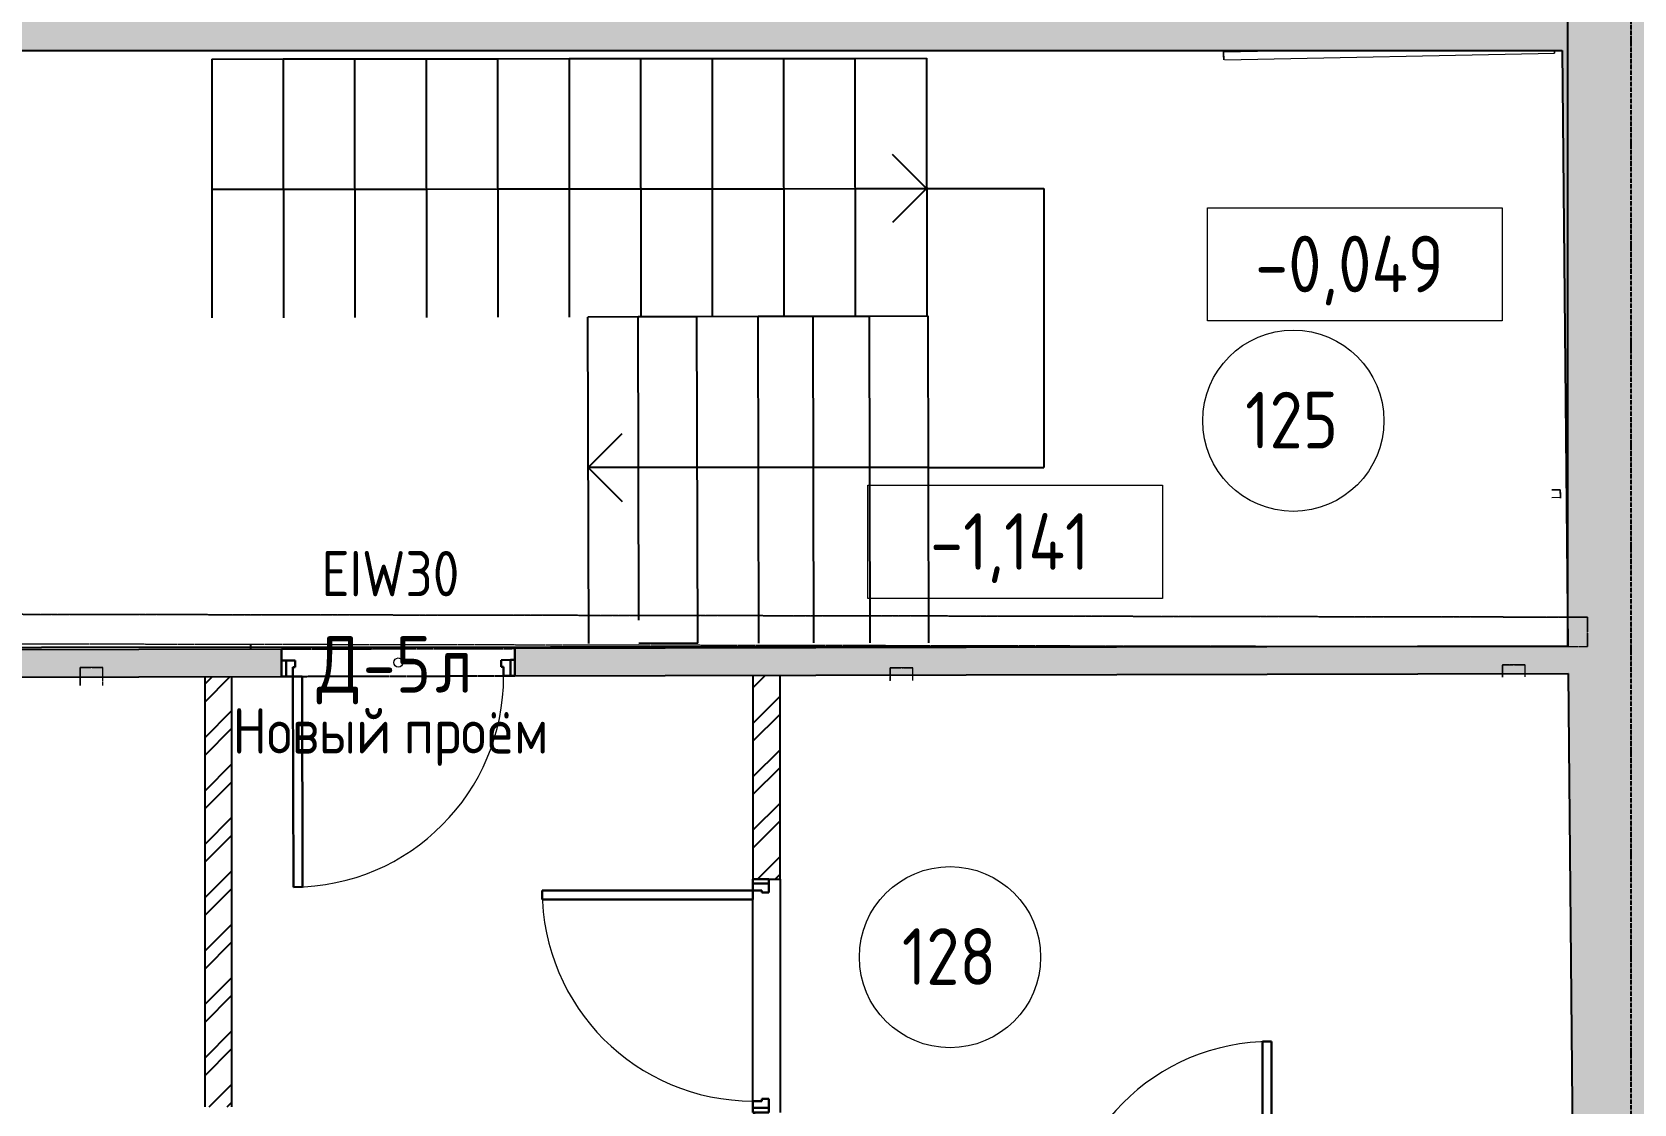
# Model space of a CAD drawing. Header units: millimetres. Extents: x -129048 to 476301, y -5853 to 215316.
# Drawn here: x 31950 to 39022, y 15773 to 20505 of the extents above; entities that cross this region are included whole.
import ezdxf

# ---------------------------------------------------------------- set-up
doc = ezdxf.new("R2010")
doc.units = ezdxf.units.MM
for name, pattern in [('ADSK_Линия сетки', [25, 20, -2.5, 0, -2.5]), ('ADSK_Сверху', [4.5, 3, -1.5]), ('ADSK_Снесено', [4.5, 3, -1.5])]:
    doc.linetypes.add(name, pattern=pattern)
for name, color, linetype, lineweight in [('Аннотация', 7, 'Continuous', 9), ('Двери', 251, 'Continuous', 18), ('Каркас', 7, 'Continuous', 18), ('Лестницы', 7, 'Continuous', 18), ('Марки дверей', 7, 'Continuous', 20), ('Марки помещений', 7, 'Continuous', 20), ('Отметки', 7, 'Continuous', 9), ('Стрелки вверх', 7, 'Continuous', 18)]:
    doc.layers.add(name, color=color, linetype=linetype, lineweight=lineweight)
for name, color, linetype, lineweight, true_color in [('Линии', 7, 'Continuous', 9, 0x00a600), ('Стены внутренние', 5, 'Continuous', 18, 0x0000ff), ('Стены наружные', 1, 'ADSK_Снесено', 18, 0xff0000)]:
    doc.layers.add(name, color=color, linetype=linetype, lineweight=lineweight, true_color=true_color)
doc.styles.add('GOST Common_1', font='GOST Common_0.ttf', dxfattribs={"width": 0.9, "height": 200})
doc.styles.add('GOST Common_2', font='GOST Common_0.ttf', dxfattribs={"width": 0.9, "height": 250})
pattern_1 = [(45, (0, 0), (-117.8655, 117.8655), []), (45, (78.58, 0), (-117.8655, 117.8655), [])]

# ---------------------------------------------------------------- blocks, each defined once
blk = doc.blocks.new('Типовая двутавровая балка _АСТО 20-93_ Балки - 100х200мм-V3-01 План 1-го этажа маркировочный')
at = {"layer": 'Каркас', "color": 253, "linetype": 'ADSK_Сверху', "true_color": 0xaaaaaa}
for p, q in [((-2169.5, 50), (-2169.5, -50)), ((-2169.5, 50), (-2083.6, 50)), ((-2083.6, 3), (-2169.5, 3)), ((2089.5, 50), (2169.5, 50)), ((2169.5, -50), (2169.5, 50)), ((-2083.6, -3), (-2169.5, -3)), ((-2169.5, -50), (-2083.6, -50)), ((2090.1, -50), (2169.5, -50))]:
    blk.add_line(p, q, dxfattribs=at)
at = {"layer": 'Каркас', "color": 9, "linetype": 'ADSK_Сверху', "true_color": 0xb9b9b9}
for p, q in [((-2169.5, 3.4), (-2169.5, 50)), ((-2169.5, 50), (-2083.6, 50)), ((-2169.5, -50), (-2169.5, -3.4)), ((-2169.5, -50), (-2083.6, -50))]:
    blk.add_line(p, q, dxfattribs=at)
at = {"layer": 'Каркас', "color": 253, "linetype": 'ADSK_Сверху', "true_color": 0xb2b2b2}
for p, q in [((-2169.5, 50), (-2169.5, 15)), ((-2169.5, 15), (-2169.5, 50)), ((-2083.6, 50), (-2169.5, 50)), ((-2169.5, 50), (-2083.6, 50)), ((-2169.5, 3), (-2169.5, 15)), ((-2169.5, 3), (-2169.5, 15)), ((-2169.5, -3), (-2169.5, 3)), ((2169.5, 50), (2089.5, 50)), ((2169.5, 50), (2169.5, 15)), ((2169.5, 15), (2169.5, 3)), ((-2169.5, -15), (-2169.5, -3)), ((-2169.5, -15), (-2169.5, -3)), ((-2169.5, -50), (-2169.5, -15)), ((-2169.5, -15), (-2169.5, -50)), ((-2169.5, -50), (-2083.6, -50)), ((-2169.5, -50), (-2083.6, -50)), ((2090.1, -50), (2169.5, -50)), ((2169.5, -3), (2169.5, -15)), ((2169.5, -15), (2169.5, -50))]:
    blk.add_line(p, q, dxfattribs=at)
blk = doc.blocks.new('Типовая двутавровая балка _АСТО 20-93_ Балки - 100х200мм-V4-01 План 1-го этажа маркировочный')
at = {"layer": 'Каркас', "color": 253, "linetype": 'ADSK_Сверху', "true_color": 0xaaaaaa}
for p, q in [((-2169.5, 50), (-2169.5, -50)), ((-2169.5, 50), (-2096, 50)), ((-2096.2, 3), (-2169.5, 3)), ((2111.8, 50), (2169.5, 50)), ((2169.5, -50), (2169.5, 50)), ((-2096.2, -3), (-2169.5, -3)), ((-2169.5, -50), (-2096.4, -50)), ((2112.4, -50), (2169.5, -50))]:
    blk.add_line(p, q, dxfattribs=at)
at = {"layer": 'Каркас', "color": 9, "linetype": 'ADSK_Сверху', "true_color": 0xb9b9b9}
for p, q in [((-2169.5, 3.4), (-2169.5, 50)), ((-2169.5, 50), (-2096, 50)), ((-2169.5, -50), (-2169.5, -3.4)), ((-2169.5, -50), (-2096.4, -50))]:
    blk.add_line(p, q, dxfattribs=at)
at = {"layer": 'Каркас', "color": 253, "linetype": 'ADSK_Сверху', "true_color": 0xb2b2b2}
for p, q in [((-2169.5, 50), (-2169.5, 15)), ((-2169.5, 15), (-2169.5, 50)), ((-2096, 50), (-2169.5, 50)), ((-2169.5, 50), (-2096, 50)), ((-2169.5, 3), (-2169.5, 15)), ((-2169.5, 3), (-2169.5, 15)), ((-2169.5, -3), (-2169.5, 3)), ((2169.5, 50), (2111.8, 50)), ((2169.5, 50), (2169.5, 15)), ((2169.5, 15), (2169.5, 3)), ((-2169.5, -15), (-2169.5, -3)), ((-2169.5, -15), (-2169.5, -3)), ((-2169.5, -50), (-2169.5, -15)), ((-2169.5, -15), (-2169.5, -50)), ((-2169.5, -50), (-2096.4, -50)), ((-2169.5, -50), (-2096.4, -50)), ((2112.4, -50), (2169.5, -50)), ((2169.5, -3), (2169.5, -15)), ((2169.5, -15), (2169.5, -50))]:
    blk.add_line(p, q, dxfattribs=at)
blk = doc.blocks.new('Типовая двутавровая балка _АСТО 20-93_ Балки - 100х200мм-V5-01 План 1-го этажа маркировочный')
at = {"layer": 'Каркас', "color": 253, "linetype": 'ADSK_Сверху', "true_color": 0xaaaaaa}
for p, q in [((-2169.5, 50), (-2169.5, -50)), ((-2169.5, 50), (-2121.1, 50)), ((-2121.3, 3), (-2169.5, 3)), ((2114.9, 50), (2169.5, 50)), ((2169.5, -50), (2169.5, 50)), ((-2121.4, -3), (-2169.5, -3)), ((-2169.5, -50), (-2121.6, -50)), ((2115.5, -50), (2169.5, -50))]:
    blk.add_line(p, q, dxfattribs=at)
at = {"layer": 'Каркас', "color": 9, "linetype": 'ADSK_Сверху', "true_color": 0xb9b9b9}
for p, q in [((-2169.5, 3.4), (-2169.5, 50)), ((-2169.5, 50), (-2121.1, 50)), ((-2169.5, -50), (-2169.5, -3.4)), ((-2169.5, -50), (-2121.6, -50))]:
    blk.add_line(p, q, dxfattribs=at)
at = {"layer": 'Каркас', "color": 253, "linetype": 'ADSK_Сверху', "true_color": 0xb2b2b2}
for p, q in [((-2169.5, 50), (-2169.5, 15)), ((-2169.5, 15), (-2169.5, 50)), ((-2121.1, 50), (-2169.5, 50)), ((-2169.5, 50), (-2121.1, 50)), ((-2169.5, 3), (-2169.5, 15)), ((-2169.5, 3), (-2169.5, 15)), ((-2169.5, -3), (-2169.5, 3)), ((2169.5, 50), (2114.9, 50)), ((2169.5, 50), (2169.5, 15)), ((2169.5, 15), (2169.5, 3)), ((-2169.5, -15), (-2169.5, -3)), ((-2169.5, -15), (-2169.5, -3)), ((-2169.5, -50), (-2169.5, -15)), ((-2169.5, -15), (-2169.5, -50)), ((-2169.5, -50), (-2121.6, -50)), ((-2169.5, -50), (-2121.6, -50)), ((2115.5, -50), (2169.5, -50)), ((2169.5, -3), (2169.5, -15)), ((2169.5, -15), (2169.5, -50))]:
    blk.add_line(p, q, dxfattribs=at)
blk = doc.blocks.new('Типовая двутавровая балка _АСТО 20-93_ Балки - 130х360мм-840536-01 План 1-го этажа маркировочный')
at = {"layer": 'Каркас', "color": 253, "linetype": 'ADSK_Сверху', "true_color": 0xb2b2b2}
for p, q in [((3794, 67.5), (-3794, 67.5)), ((3794, 67.5), (3794, 15)), ((3794, 15), (3794, 67.5)), ((3794, 15), (3794, 3)), ((3794, 15), (3794, 12.2)), ((-3794, -62.5), (3794, -62.5)), ((3794, -3), (3794, -15)), ((3794, -15), (3794, -62.5))]:
    blk.add_line(p, q, dxfattribs=at)
at = {"layer": 'Каркас', "color": 253, "linetype": 'ADSK_Сверху', "true_color": 0xaaaaaa}
for p, q in [((-3794, 67.5), (3794, 67.5)), ((3794, -62.5), (3794, 67.5)), ((-3794, -62.5), (3794, -62.5))]:
    blk.add_line(p, q, dxfattribs=at)
at = {"layer": 'Каркас', "color": 9, "linetype": 'ADSK_Сверху', "true_color": 0xb9b9b9}
blk.add_line((3794, 67.5), (3794, 12.5), dxfattribs=at)
blk = doc.blocks.new('Типовая двутавровая балка _АСТО 20-93_ Балки - 75х140мм-790341-01 План 1-го этажа маркировочный')
at = {"layer": 'Линии', "color": 8, "lineweight": 18, "true_color": 0x808080}
for p, q in [((736.5, 3), (698.4, 3)), ((698.7, 37.5), (736.5, 37.5)), ((736.5, 37.5), (736.5, 0))]:
    blk.add_line(p, q, dxfattribs=at)
at = {"layer": 'Линии', "color": 252, "lineweight": 18, "true_color": 0x8c8c8c}
for p, q in [((736.5, 37.5), (698.7, 37.5)), ((698.7, 37.5), (736.5, 37.5)), ((736.5, 37.5), (736.5, 15)), ((736.5, 15), (736.5, 37.5)), ((736.5, 15), (736.5, 3)), ((736.5, 15), (736.5, 3)), ((736.5, 0), (736.5, 3))]:
    blk.add_line(p, q, dxfattribs=at)
at = {"layer": 'Линии', "color": 252, "lineweight": 18, "true_color": 0x979797}
for p in [(698.7, 37.5), (736.5, 3.4)]:
    blk.add_line(p, (736.5, 37.5), dxfattribs=at)
blk = doc.blocks.new('Типовая двутавровая балка _АСТО 20-93_ Балки - 75х140мм-790745-01 План 1-го этажа маркировочный')
at = {"layer": 'Линии', "color": 252, "lineweight": 18, "true_color": 0x979797}
for p, q in [((-730, 4.6), (-730, 3)), ((-730, -3), (-730, -37.4)), ((-725.2, -37.5), (730, -37.5)), ((730, -37.5), (730, -24.8))]:
    blk.add_line(p, q, dxfattribs=at)
at = {"layer": 'Линии', "color": 8, "lineweight": 18, "true_color": 0x808080}
for p, q in [((-730, -37.4), (-730, 4.6)), ((-652.2, 3), (-730, 3)), ((-354.1, -3), (-730, -3)), ((-725.2, -37.5), (730, -37.5)), ((730, -24.8), (730, -37.5))]:
    blk.add_line(p, q, dxfattribs=at)
at = {"layer": 'Линии', "color": 252, "lineweight": 18, "true_color": 0x8c8c8c}
for p, q in [((-730, 3), (-730, 3.7)), ((-730, 3), (-730, 3.7)), ((-730, 3), (-730, -3)), ((-730, -15), (-730, -3)), ((-730, -15), (-730, -3)), ((-730, -37.4), (-730, -15)), ((-730, -15), (-730, -37.4)), ((-725.2, -37.5), (730, -37.5)), ((-725.2, -37.5), (730, -37.5)), ((730, -37.5), (730, -24.8)), ((730, -24.8), (730, -37.5))]:
    blk.add_line(p, q, dxfattribs=at)
blk = doc.blocks.new('AC_Дверь_Однопольная - Д-18л 1030х2200h-2319665-01 План 1-го этажа маркировочный')
at = {"layer": 'Двери', "lineweight": 30}
for p, q in [((465, 990), (425, 990)), ((425, 990), (425, 60)), ((465, 60), (465, 990)), ((-495, 60), (-515, 60)), ((-515, 60), (-515, -10)), ((-465, 60), (-495, 60)), ((-495, 60), (-495, -10)), ((-495, -10), (-495, 60)), ((-465, 20), (-465, 60)), ((-455, 20), (-465, 20)), ((-455, -10), (-455, 20)), ((425, 60), (465, 60)), ((465, 20), (455, 20)), ((455, 20), (455, -10)), ((495, 60), (465, 60)), ((465, 60), (465, 20)), ((495, -10), (495, 60)), ((515, 60), (495, 60)), ((495, 60), (495, -10)), ((515, -10), (515, 60)), ((-515, -10), (-495, -10)), ((-495, -10), (-455, -10)), ((455, -10), (495, -10)), ((495, -10), (515, -10))]:
    blk.add_line(p, q, dxfattribs=at)
at = {"layer": 'Двери'}
blk.add_arc((465, 60), 930, 90, 180, dxfattribs=at)
blk = doc.blocks.new('AC_Дверь_Однопольная - Д-5л 1030х2200h-1983131-01 План 1-го этажа маркировочный')
at = {"layer": 'Двери', "lineweight": 30}
for p, q in [((465, 990), (425, 990)), ((425, 990), (425, 60)), ((465, 60), (465, 990)), ((-495, 60), (-515, 60)), ((-515, 60), (-515, -10)), ((-465, 60), (-495, 60)), ((-495, 60), (-495, -10)), ((-495, -10), (-495, 60)), ((-465, 20), (-465, 60)), ((-455, 20), (-465, 20)), ((-455, -10), (-455, 20)), ((425, 60), (465, 60)), ((465, 20), (455, 20)), ((455, 20), (455, -10)), ((495, 60), (465, 60)), ((465, 60), (465, 20)), ((495, -10), (495, 60)), ((515, 60), (495, 60)), ((495, 60), (495, -10)), ((515, -10), (515, 60)), ((-515, -10), (-495, -10)), ((-495, -10), (-455, -10)), ((455, -10), (495, -10)), ((495, -10), (515, -10))]:
    blk.add_line(p, q, dxfattribs=at)
at = {"layer": 'Двери'}
blk.add_arc((465, 60), 930, 90, 180, dxfattribs=at)
blk = doc.blocks.new('AC_Дверь_Однопольная - Д-19л 1030х2200h-2319549-01 План 1-го этажа маркировочный')
at = {"layer": 'Двери', "lineweight": 30}
for p, q in [((465, 990), (425, 990)), ((425, 990), (425, 60)), ((465, 60), (465, 990)), ((-495, 60), (-515, 60)), ((-515, 60), (-515, -10)), ((-465, 60), (-495, 60)), ((-495, 60), (-495, -10)), ((-495, -10), (-495, 60)), ((-465, 20), (-465, 60)), ((-455, 20), (-465, 20)), ((-455, -10), (-455, 20)), ((425, 60), (465, 60)), ((465, 20), (455, 20)), ((455, 20), (455, -10)), ((495, 60), (465, 60)), ((465, 60), (465, 20)), ((495, -10), (495, 60)), ((515, 60), (495, 60)), ((495, 60), (495, -10)), ((515, -10), (515, 60)), ((-515, -10), (-495, -10)), ((-495, -10), (-455, -10)), ((455, -10), (495, -10)), ((495, -10), (515, -10))]:
    blk.add_line(p, q, dxfattribs=at)
at = {"layer": 'Двери'}
blk.add_arc((465, 60), 930, 90, 180, dxfattribs=at)
blk = doc.blocks.new('ADSK_Марка_Помещение_ОдноЗначение - Номер-247393-01 План 1-го этажа маркировочный')
at = {"layer": 'Марки помещений'}
blk.add_circle((0, 0), 4, dxfattribs=at)
blk = doc.blocks.new('ADSK_Марка_Дверь - Марка типа и комментарии-2020407-01 План 1-го этажа маркировочный')
at = {"layer": 'Марки дверей', "lineweight": 9}
blk.add_circle((0, 0), 0.2, dxfattribs=at)
blk = doc.blocks.new('Высотные отметки - Рамка-5093-01 План 1-го этажа маркировочный')
at = {"layer": 'Аннотация', "lineweight": 20}
for p, q in [((-6.5, 0), (-6.5, 5)), ((-6.5, 5), (6.5, 5)), ((6.5, 5), (6.5, 0)), ((6.5, 0), (-6.5, 0))]:
    blk.add_line(p, q, dxfattribs=at)

msp = doc.modelspace()

# ---------------------------------------------------------------- hatches: boundary and pattern name
at = {"layer": 'Стены внутренние', "lineweight": 25, "true_color": 0x636466}
msp.add_hatch(color=251, dxfattribs=at).paths.add_polyline_path([(38780.55074, 12484.2784), (39290.5273, 12489.16752), (39214.53835, 20424.05859), (38704.51496, 20424.05859), (38780.51674, 12487.82891)])
h = msp.add_hatch(color=251, dxfattribs=at)
h.paths.add_polyline_path([(31352.4971, 17656.34143), (33051.92388, 17660.36279), (33051.63992, 17780.36246), (31352.35512, 17776.34143), (31352.44831, 17676.95895)])
h.paths.add_polyline_path([(34081.92099, 17662.80008), (38730.85297, 17673.80086), (38729.7038, 17793.79848), (34081.63704, 17782.79974), (34081.75535, 17732.79988)])
h = msp.add_hatch(dxfattribs=at)
h.set_pattern_fill('FP_2', color=251, style=0, pattern_type=2)
h.set_pattern_definition(pattern_1)
h.paths.add_polyline_path([(32832.37159, 13541.64663), (32832.37159, 14729.84326), (32712.37159, 14729.84326), (32712.37159, 13541.99207)])
h.paths.add_polyline_path([(32832.37159, 15759.84326), (32832.37159, 17659.84326), (32712.37159, 17659.55931), (32712.37159, 15759.84326), (32762.37159, 15759.84326)])
h = msp.add_hatch(dxfattribs=at)
h.set_pattern_fill('FP_2', color=251, style=0, pattern_type=2)
h.set_pattern_definition(pattern_1)
h.paths.add_polyline_path([(35252.37155, 13534.6802), (35252.37155, 15735.56972), (35132.37155, 15735.56972), (35132.37155, 13535.02564), (35230.51674, 13534.74311)])
h.paths.add_polyline_path([(35132.37155, 16765.56972), (35252.37155, 16765.56972), (35252.37155, 17665.56972), (35132.37155, 17665.28576), (35132.37155, 16924.19662)])
at = {"layer": 'Стены наружные', "linetype": 'Continuous', "lineweight": 25, "true_color": 0x636466}
h = msp.add_hatch(color=251, dxfattribs=at)
h.paths.add_polyline_path([(46339.85223, 20424.05859), (46543.2121, 20424.05859), (46543.2121, 20934.05859), (45391.97654, 20934.05859), (45391.97654, 20424.05859), (45636.36955, 20424.05859)])
h.paths.add_polyline_path([(42686.55222, 20424.05859), (43576.97654, 20424.05859), (43576.97654, 20934.05859), (41597.58202, 20934.05859), (41597.58202, 20424.05859), (42515.94285, 20424.62343), (42630.33859, 20425.47813), (42630.3492, 20424.05859)])
h.paths.add_polyline_path([(39192.84818, 20424.05859), (39867.58202, 20424.05859), (39867.58202, 20934.05859), (30807.01602, 20934.05859), (30807.01602, 20424.05859), (38947.96606, 20424.05859)])

# ---------------------------------------------------------------- linework, layer by layer
at = {"linetype": 'ADSK_Линия сетки', "lineweight": 25}
msp.add_line((39009.91035, -4984.78696), (39009.91035, 21668.8012), dxfattribs=at)
at = {"color": 251, "lineweight": 25, "true_color": 0x636466}
msp.add_lwpolyline([(11305.23612, 20918.63165), (11305.23612, 17842.18437), (18515.92029, 17781.12051), (38729.7038, 17793.79848), (38729.7038, 20934.05859), (31317.01602, 20934.05859), (31317.01602, 43525.12698), (18455.83536, 43525.12698), (18455.83536, 20918.63165), (11305.23612, 20918.63165)], dxfattribs=at)
at = {"layer": 'Лестницы', "color": 251, "lineweight": 25, "true_color": 0x636466}
for p, q in [((32743.32715, 20385.97932), (33058.82698, 20386.30579)), ((32743.32715, 20385.97932), (33058.82698, 20386.30579)), ((32743.32715, 20385.97932), (32744.51009, 19242.79908)), ((32743.32715, 20385.97932), (32744.51009, 19242.79908)), ((32743.32715, 20385.97932), (32744.51009, 19242.79908)), ((32743.32715, 20385.97932), (32744.51009, 19242.79908)), ((33058.82698, 20386.30579), (33374.32681, 20386.63226)), ((33058.82698, 20386.30579), (33374.32681, 20386.63226)), ((33058.82698, 20386.30579), (33060.00948, 19243.5473)), ((33058.82698, 20386.30579), (33060.00948, 19243.5473)), ((33058.82698, 20386.30579), (33060.00948, 19243.5473)), ((33058.82698, 20386.30579), (33060.00948, 19243.5473)), ((33374.32681, 20386.63226), (33689.82664, 20386.95873)), ((33374.32681, 20386.63226), (33689.82664, 20386.95873)), ((33374.32681, 20386.63226), (33375.50888, 19244.29552)), ((33374.32681, 20386.63226), (33375.50888, 19244.29552)), ((33374.32681, 20386.63226), (33375.50888, 19244.29552)), ((33374.32681, 20386.63226), (33375.50888, 19244.29552)), ((33689.82664, 20386.95873), (34005.32648, 20387.28521)), ((33689.82664, 20386.95873), (34005.32648, 20387.28521)), ((33689.82664, 20386.95873), (33691.00827, 19245.04374)), ((33689.82664, 20386.95873), (33691.00827, 19245.04374)), ((33689.82664, 20386.95873), (33691.00827, 19245.04374)), ((33689.82664, 20386.95873), (33691.00827, 19245.04374)), ((34005.32648, 20387.28521), (34320.82631, 20387.61168)), ((34005.32648, 20387.28521), (34320.82631, 20387.61168)), ((34005.32648, 20387.28521), (34006.50767, 19245.79196)), ((34005.32648, 20387.28521), (34006.50767, 19245.79196)), ((34005.32648, 20387.28521), (34006.50767, 19245.79196)), ((34005.32648, 20387.28521), (34006.50767, 19245.79196)), ((34320.82631, 20387.61168), (34636.32614, 20387.93815)), ((34320.82631, 20387.61168), (34636.32614, 20387.93815)), ((34320.82631, 20387.61168), (34322.00706, 19246.54018)), ((34320.82631, 20387.61168), (34322.00706, 19246.54018)), ((34320.82631, 20387.61168), (34322.00706, 19246.54018)), ((34320.82631, 20387.61168), (34322.00706, 19246.54018)), ((34636.32614, 20387.93815), (34951.82597, 20388.26462)), ((34636.32614, 20387.93815), (34951.82597, 20388.26462)), ((34636.32614, 20387.93815), (34637.50646, 19247.2884)), ((34636.32614, 20387.93815), (34637.50646, 19247.2884)), ((34636.32614, 20387.93815), (34637.50646, 19247.2884)), ((34636.32614, 20387.93815), (34637.50646, 19247.2884)), ((34951.82597, 20388.26462), (35267.3258, 20388.59109)), ((34951.82597, 20388.26462), (35267.3258, 20388.59109)), ((34951.82597, 20388.26462), (34953.00585, 19248.03662)), ((34951.82597, 20388.26462), (34953.00585, 19248.03662)), ((34951.82597, 20388.26462), (34953.00585, 19248.03662)), ((34951.82597, 20388.26462), (34953.00585, 19248.03662)), ((35267.3258, 20388.59109), (35582.82563, 20388.91757)), ((35267.3258, 20388.59109), (35582.82563, 20388.91757)), ((35267.3258, 20388.59109), (35268.50525, 19248.78484)), ((35267.3258, 20388.59109), (35268.50525, 19248.78484)), ((35267.3258, 20388.59109), (35268.50525, 19248.78484)), ((35267.3258, 20388.59109), (35268.50525, 19248.78484)), ((35582.82563, 20388.91757), (35898.19001, 20389.2439)), ((35582.82563, 20388.91757), (35898.19001, 20389.2439)), ((35582.82563, 20388.91757), (35584.00464, 19249.53306)), ((35582.82563, 20388.91757), (35584.00464, 19249.53306)), ((35582.82563, 20388.91757), (35584.00464, 19249.53306)), ((35582.82563, 20388.91757), (35584.00464, 19249.53306)), ((35898.32546, 20389.24404), (35899.50404, 19250.28128)), ((35898.32546, 20389.24404), (35899.50404, 19250.28128)), ((34625.42288, 19247.25975), (34404.18223, 19246.73507)), ((34407.60001, 17805.57113), (34404.18223, 19246.73507)), ((34885.42616, 19247.87636), (34625.42288, 19247.25975)), ((34628.59611, 17909.218), (34625.42288, 19247.25975)), ((34628.59611, 17909.218), (34625.42288, 19247.25975)), ((35155.02099, 19248.51571), (34885.42616, 19247.87636)), ((34888.84395, 17806.7099), (34885.42616, 19247.87636)), ((34888.84395, 17806.7099), (34885.42616, 19247.87636)), ((35398.43039, 19249.09297), (35155.02099, 19248.51571)), ((35158.43878, 17807.34784), (35155.02099, 19248.51571)), ((35158.43878, 17807.34784), (35155.02099, 19248.51571)), ((35646.43611, 19249.68112), (35398.43039, 19249.09297)), ((35401.84819, 17807.92382), (35398.43039, 19249.09297)), ((35401.84819, 17807.92382), (35398.43039, 19249.09297)), ((35905.456, 19250.2954), (35646.43611, 19249.68112)), ((35649.85391, 17808.51068), (35646.43611, 19249.68112)), ((35649.85391, 17808.51068), (35646.43611, 19249.68112)), ((35908.8738, 17809.1236), (35905.456, 19250.2954)), ((35908.8738, 17809.1236), (35905.456, 19250.2954)), ((34888.84395, 17806.7099), (34628.84067, 17806.09465))]:
    msp.add_line(p, q, dxfattribs=at)
at = {"layer": 'Линии', "color": 251, "lineweight": 25, "true_color": 0x636466}
for p, q in [((35898.92046, 19814.24435), (36416.95704, 19814.24435)), ((36416.95704, 19814.24435), (36416.95704, 18582.1639)), ((35907.0405, 18582.1639), (36416.95704, 18582.1639)), ((32916.2772, 17780.04215), (32916.49142, 17802.04271))]:
    msp.add_line(p, q, dxfattribs=at)
at = {"layer": 'Стены внутренние', "color": 251, "lineweight": 25, "true_color": 0x636466}
for p, q in [((38704.51496, 20424.05859), (38729.7038, 17793.79848)), ((33051.63992, 17780.36246), (31352.21314, 17776.3411)), ((33051.75824, 17730.3626), (33051.63992, 17780.36246)), ((38729.7038, 17793.79848), (34081.63704, 17782.79974)), ((34081.63704, 17782.79974), (34081.75535, 17732.79988)), ((31352.4971, 17656.34143), (33051.92388, 17660.36279)), ((32712.37159, 17659.55931), (32712.37159, 15759.84326)), ((32832.37159, 15759.84326), (32832.37159, 17659.84326)), ((34081.92099, 17662.80008), (38730.85297, 17673.80086)), ((35132.37155, 17665.28576), (35132.37155, 16765.56972)), ((35252.37155, 16765.56972), (35252.37155, 17665.56972)), ((38730.85297, 17673.80086), (38770.58849, 13524.55234)), ((35202.37155, 16765.56972), (35252.37155, 16765.56972)), ((35252.37155, 16765.56972), (35252.37155, 15735.56972)), ((35132.37155, 15785.56972), (35132.37155, 16675.56972))]:
    msp.add_line(p, q, dxfattribs=at)
at = {"layer": 'Стены внутренние', "color": 251, "linetype": 'ADSK_Снесено', "lineweight": 25, "true_color": 0x636466}
for p, q in [((34081.63704, 17782.79974), (33051.63992, 17780.36246)), ((33051.63992, 17780.36246), (33051.75824, 17730.3626)), ((34081.75535, 17732.79988), (34081.63704, 17782.79974)), ((33141.92363, 17660.57576), (34031.92113, 17662.68176))]:
    msp.add_line(p, q, dxfattribs=at)
at = {"layer": 'Стены наружные', "color": 251, "linetype": 'Continuous', "lineweight": 25, "true_color": 0x636466}
msp.add_line((30807.01602, 20424.05859), (38704.51496, 20424.05859), dxfattribs=at)
at = {"layer": 'Стрелки вверх', "color": 251, "lineweight": 25, "true_color": 0x636466}
for p, q in [((35898.92046, 19814.24435), (35748.76532, 19964.08905)), ((32743.92215, 19810.97962), (33059.42198, 19811.3061)), ((33059.42198, 19811.3061), (33374.92181, 19811.63257)), ((33374.92181, 19811.63257), (33690.42164, 19811.95904)), ((33690.42164, 19811.95904), (34005.92147, 19812.28551)), ((34005.92147, 19812.28551), (34321.4213, 19812.61199)), ((34321.4213, 19812.61199), (34636.92113, 19812.93846)), ((34636.92113, 19812.93846), (34952.42097, 19813.26493)), ((34952.42097, 19813.26493), (35267.9208, 19813.5914)), ((35267.9208, 19813.5914), (35583.42063, 19813.91787)), ((35583.42063, 19813.91787), (35898.92046, 19814.24435)), ((35898.92046, 19814.24435), (35749.07576, 19664.08921)), ((34405.75829, 18582.1639), (34555.75829, 18732.1639)), ((34627.00019, 18582.1639), (34405.75829, 18582.1639)), ((34405.75829, 18582.1639), (34555.75829, 18432.1639)), ((34887.00493, 18582.1639), (34627.00019, 18582.1639)), ((35156.60127, 18582.1639), (34887.00493, 18582.1639)), ((35400.01204, 18582.1639), (35156.60127, 18582.1639)), ((35648.01916, 18582.1639), (35400.01204, 18582.1639)), ((35907.0405, 18582.1639), (35648.01916, 18582.1639))]:
    msp.add_line(p, q, dxfattribs=at)

# ---------------------------------------------------------------- block references
at = {"layer": 'Двери', "color": 251, "lineweight": 25, "true_color": 0x636466}
for name, p, rotation in [('AC_Дверь_Однопольная - Д-5л 1030х2200h-1983131-01 План 1-го этажа маркировочный', (33566.78046, 17721.58127), 180.1355789696468), ('AC_Дверь_Однопольная - Д-19л 1030х2200h-2319549-01 План 1-го этажа маркировочный', (35192.37155, 16250.56972), 89.99999999999982)]:
    msp.add_blockref(name, p, dxfattribs=dict(at, rotation=rotation))
msp.add_blockref('AC_Дверь_Однопольная - Д-18л 1030х2200h-2319665-01 План 1-го этажа маркировочный', (36957.37155, 15058.76848), dxfattribs=at)
at = {"layer": 'Каркас', "color": 251, "linetype": 'ADSK_Сверху', "lineweight": 25, "true_color": 0x636466}
for name, p, rotation in [('Типовая двутавровая балка _АСТО 20-93_ Балки - 130х360мм-840536-01 План 1-го этажа маркировочный', (35022.21162, 17861.24758), 359.8967694927819), ('Типовая двутавровая балка _АСТО 20-93_ Балки - 100х200мм-V3-01 План 1-го этажа маркировочный', (32212.43811, 15530.46401), 89.99999999999993), ('Типовая двутавровая балка _АСТО 20-93_ Балки - 100х200мм-V4-01 План 1-го этажа маркировочный', (35788.9262, 15529.37652), 89.99999999999993), ('Типовая двутавровая балка _АСТО 20-93_ Балки - 100х200мм-V5-01 План 1-го этажа маркировочный', (38492.06409, 15542.27515), 89.99999999999993)]:
    msp.add_blockref(name, p, dxfattribs=dict(at, rotation=rotation))
at = {"layer": 'Линии', "color": 251, "lineweight": 25, "true_color": 0x636466, "rotation": 1.152966954664899}
for name, p in [('Типовая двутавровая балка _АСТО 20-93_ Балки - 75х140мм-790745-01 План 1-го этажа маркировочный', (37939.84719, 20434.18296)), ('Типовая двутавровая балка _АСТО 20-93_ Балки - 75х140мм-790341-01 План 1-го этажа маркировочный', (37961.06147, 18431.7566))]:
    msp.add_blockref(name, p, dxfattribs=at)
at = {"layer": 'Марки дверей', "color": 251, "lineweight": 25, "true_color": 0x636466, "xscale": 99.99999999999993, "yscale": 99.99999999999993, "zscale": 99.99999999999993}
msp.add_blockref('ADSK_Марка_Дверь - Марка типа и комментарии-2020407-01 План 1-го этажа маркировочный', (33566.78046, 17721.58127), dxfattribs=at)
at = {"layer": 'Марки помещений', "color": 251, "lineweight": 25, "true_color": 0x636466, "xscale": 99.99999999999993, "yscale": 99.99999999999993, "zscale": 99.99999999999993}
for p in [(37517.88453, 18789.06648), (36002.44614, 16420.83462)]:
    msp.add_blockref('ADSK_Марка_Помещение_ОдноЗначение - Номер-247393-01 План 1-го этажа маркировочный', p, dxfattribs=at)
at = {"layer": 'Отметки', "color": 251, "lineweight": 25, "true_color": 0x636466, "xscale": 99.99999999999993, "yscale": 99.99999999999993, "zscale": 99.99999999999993}
for p in [(37789.30109, 19229.4013), (36290.39446, 18004.17254)]:
    msp.add_blockref('Высотные отметки - Рамка-5093-01 План 1-го этажа маркировочный', p, dxfattribs=at)

# ---------------------------------------------------------------- texts
at = {"layer": 'Марки дверей', "color": 251, "lineweight": 25, "true_color": 0x636466, "attachment_point": 1}
for s, insert, char_height, width, style in [('EIW30', (33228.20119, 18213.99527), 200, 779.24025, 'GOST Common_1'), ('\\fGOST Common|b0|i0|c204|p34|;\\W.9;Д', (33207.05119, 17838.59436), 250, 245.316375, 'GOST Common_2'), ('-5', (33409.45744, 17838.59436), 250, 389.620125, 'GOST Common_2'), ('\\fGOST Common|b0|i0|c204|p34|;\\W.9;л', (33730.92619, 17838.59436), 250, 194.8100625, 'GOST Common_2'), ('Новый', (32835.35119, 17519.69322), 200, 836.96175, 'GOST Common_1'), ('проём', (33591.39806, 17519.69322), 200, 815.3161875, 'GOST Common_1')]:
    msp.add_mtext(s, dxfattribs=dict(at, insert=insert, char_height=char_height, width=width, style=style))
at = {"layer": 'Марки дверей', "lineweight": 9, "insert": (33525.91369, 17519.69322), "char_height": 200, "width": 79.3670625, "attachment_point": 1, "style": 'GOST Common_1'}
msp.add_mtext('\\fGOST Common|b0|i0|c204|p34|;\\W.9; ', dxfattribs=at)
at = {"layer": 'Марки помещений', "color": 251, "lineweight": 25, "true_color": 0x636466, "char_height": 250, "width": 526.7086875, "attachment_point": 1, "style": 'GOST Common_2'}
for s, insert in [('125', (37305.47727, 18916.79156)), ('128', (35790.03889, 16548.55969))]:
    msp.add_mtext(s, dxfattribs=dict(at, insert=insert))
at = {"layer": 'Отметки', "color": 251, "lineweight": 25, "true_color": 0x636466, "char_height": 250, "attachment_point": 1, "line_spacing_factor": 1.022761, "style": 'GOST Common_2'}
for s, insert, width in [('-0,049', (37349.31098, 19606.10837), 1055.9762435), ('-1,141', (35914.5172, 18380.87962), 902.1054195)]:
    msp.add_mtext(s, dxfattribs=dict(at, insert=insert, width=width))

doc.saveas('drawing.dxf')
